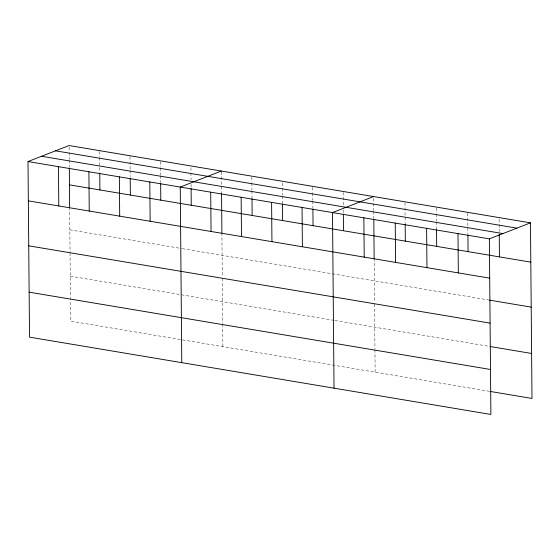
<?xml version="1.0" encoding="UTF-8"?>
<svg xmlns="http://www.w3.org/2000/svg" width="560" height="560" viewBox="0 0 560 560"><rect width="100%" height="100%" fill="white"/><g stroke="black" fill="none" stroke-linecap="round" stroke-linejoin="round"><path stroke-width="0.42" stroke-dasharray="2.8 2.1" d="M69.846 229.817L181.496 248.528M182.336 248.668L488.81 300.027M70.245 276.157L334.145 320.383M334.992 320.523L489.209 346.367M489.608 391.342L70.644 321.139L70.448 298.648M499.107 219.345L499.149 223.706M499.156 224.581L499.219 231.567M467.733 213.213L467.915 234.171M436.359 207.956L436.401 213.192M436.408 214.067L436.471 221.053M436.478 221.928L436.541 228.914M404.985 202.699L405.167 223.657M373.618 198.317L373.66 202.678M373.667 203.553L373.73 210.539M373.737 211.414L373.793 218.4M374.143 258.356L374.528 302.295M374.542 304.01L374.934 348.81M374.941 349.671L375.137 372.162M343.161 192.339L343.28 205.436M343.315 209.804L343.343 213.297M312.711 187.236L312.76 192.472M312.767 193.347L312.83 200.333M312.837 201.208L312.9 208.194M282.275 183.008L282.31 187.376M282.317 188.244L282.38 195.23M282.387 196.105L282.45 203.091M251.811 177.03L251.86 182.273M251.867 183.141L251.93 190.127M251.937 191.002L252 197.988M221.368 171.927L221.55 192.885M221.893 232.841L222.278 276.787M222.292 278.502L222.684 323.295M222.691 324.163L222.887 346.654M190.925 167.699L190.96 172.067M190.967 172.942L191.03 179.928M191.065 184.289L191.1 187.782M160.468 161.721L160.51 166.964M160.517 167.839L160.58 174.825M160.587 175.693L160.65 182.679M130.018 156.618L130.13 169.722M130.137 170.59L130.193 176.708M99.568 151.522L99.61 156.758M99.617 157.633L99.75 172.48M69.125 147.287L69.16 151.655M69.167 152.53L69.23 159.516M69.237 160.391L69.3 167.377M69.65 207.326L70.042 252.133M70.049 252.987L70.434 297.787"/><path stroke-width="0.84" d="M530.467 222.852L489.356 238.861L490.889 414.456L29.533 337.148L28 161.553L69.111 145.544L530.467 222.852L532 398.447L490.455 391.489M221.354 171.052L180.25 187.061L181.783 362.663M373.604 196.567L332.5 212.576L334.026 388.171M55.545 150.829L516.901 228.137M41.566 156.268L502.922 233.576M28 161.553L489.356 238.861M69.454 184.842L530.81 262.15M28.343 200.851L489.699 278.159M489.657 300.167L531.202 307.125M28.735 245.826L490.098 323.134M490.063 346.507L531.608 353.472M29.141 292.166L490.497 369.481M499.24 234.185L499.436 256.893M467.922 235.046L468.069 251.636M457.989 233.604L458.332 272.902M436.548 229.789L436.695 246.379M426.615 228.347L426.958 267.645M405.174 224.532L405.321 241.122M395.241 223.09L395.584 262.388M373.807 219.275L374.143 258.356M363.867 217.833L364.21 257.131M343.357 214.172L343.497 230.762M312.907 209.069L313.047 225.659M302.05 207.473L302.393 246.771M282.457 203.966L282.597 220.556M271.6 202.37L271.943 241.668M252.007 198.863L252.147 215.453M241.15 197.267L241.493 236.565M221.557 193.76L221.893 232.841M210.7 192.164L211.043 231.462M191.107 188.657L191.247 205.247M160.657 183.554L160.804 200.144M149.8 181.958L150.143 221.256M130.207 178.451L130.354 195.041M119.35 176.862L119.693 216.153M99.757 173.348L99.904 189.945M88.9 171.759L89.243 211.05M69.307 168.245L69.65 207.326M58.45 166.656L58.793 205.954"/></g></svg>
